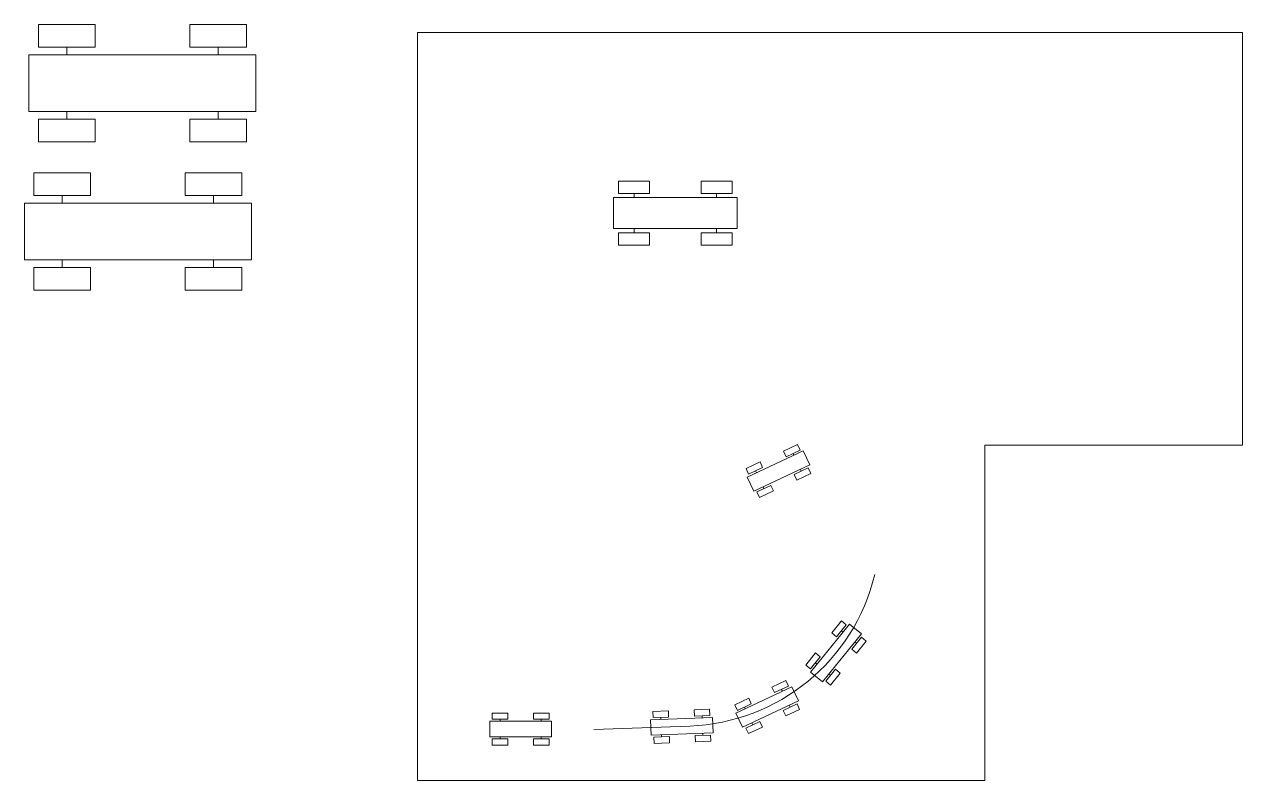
# Model space of a CAD drawing. Header units: inches. Extents: x 135 to 1316, y 85 to 818.
import ezdxf

# ---------------------------------------------------------------- set-up
doc = ezdxf.new("R2010")
doc.units = ezdxf.units.IN
doc.header["$MEASUREMENT"] = 0
for name, color, linetype, lineweight, true_color in [('Perimiter', 7, 'Continuous', 18, 0xd4e480), ('Robots', 7, 'Continuous', 18, 0xedd1a1), ('Trajectory', 7, 'Continuous', 18, 0xfe6377)]:
    doc.layers.add(name, color=color, linetype=linetype, lineweight=lineweight, true_color=true_color)

# ---------------------------------------------------------------- blocks, each defined once
blk = doc.blocks.new('Robot')
at = {"layer": 'Robots'}
for p, q in [((-73.4, 27.5), (-73.4, 34.9)), ((73.4, 27.5), (73.4, 34.9)), ((-73.4, -27.5), (-73.4, -34.9)), ((73.4, -27.5), (73.4, -34.9))]:
    blk.add_line(p, q, dxfattribs=at)
for points in [[(-100.9, 34.9), (-45.9, 34.9), (-45.9, 56.9), (-100.9, 56.9)], [(45.9, 34.9), (100.9, 34.9), (100.9, 56.9), (45.9, 56.9)], [(-110.1, -27.5), (110.1, -27.5), (110.1, 27.5), (-110.1, 27.5)], [(-100.9, -34.9), (-45.9, -34.9), (-45.9, -56.9), (-100.9, -56.9)], [(45.9, -34.9), (100.9, -34.9), (100.9, -56.9), (45.9, -56.9)]]:
    blk.add_lwpolyline(points, close=True, dxfattribs=at)
blk = doc.blocks.new('Small Bot')
at = {"layer": 'Robots'}
for p, q in [((-20, 7.5), (-20, 9.5)), ((20, 7.5), (20, 9.5)), ((-20, -7.5), (-20, -9.5)), ((20, -7.5), (20, -9.5))]:
    blk.add_line(p, q, dxfattribs=at)
for points in [[(-27.5, 9.5), (-12.5, 9.5), (-12.5, 15.5), (-27.5, 15.5)], [(12.5, 9.5), (27.5, 9.5), (27.5, 15.5), (12.5, 15.5)], [(-30, -7.5), (30, -7.5), (30, 7.5), (-30, 7.5)], [(-27.5, -9.5), (-12.5, -9.5), (-12.5, -15.5), (-27.5, -15.5)], [(12.5, -9.5), (27.5, -9.5), (27.5, -15.5), (12.5, -15.5)]]:
    blk.add_lwpolyline(points, close=True, dxfattribs=at)

msp = doc.modelspace()

# ---------------------------------------------------------------- linework, layer by layer
at = {"layer": 'Perimiter'}
for p, q in [((726.1, 650), (726.1, 654)), ((806.1, 650), (806.1, 654)), ((726.1, 620), (726.1, 616)), ((806.1, 620), (806.1, 616))]:
    msp.add_line(p, q, dxfattribs=at)
msp.add_lwpolyline([(1066.1, 85), (1066.1, 410), (1316.1, 410), (1316.1, 810), (516.1, 810), (516.1, 85)], close=True, dxfattribs=at)
at = {"layer": 'Robots'}
for p, q in [((881, 400.2), (880.2, 402.1)), ((844.8, 383.3), (843.9, 385.2)), ((887.4, 386.7), (888.2, 384.8)), ((851.1, 369.7), (852, 367.9))]:
    msp.add_line(p, q, dxfattribs=at)
for points in [[(711.1, 654), (741.1, 654), (741.1, 666), (711.1, 666)], [(791.1, 654), (821.1, 654), (821.1, 666), (791.1, 666)], [(706.1, 620), (826.1, 620), (826.1, 650), (706.1, 650)], [(711.1, 616), (741.1, 616), (741.1, 604), (711.1, 604)], [(791.1, 616), (821.1, 616), (821.1, 604), (791.1, 604)], [(842.1, 365.5), (896.4, 390.9), (890.1, 404.5), (835.7, 379.1)], [(873.4, 398.9), (887, 405.2), (884.4, 410.7), (870.9, 404.3)], [(837.1, 382), (850.7, 388.3), (848.2, 393.8), (834.6, 387.4)], [(881.4, 381.7), (895, 388), (897.5, 382.6), (884, 376.2)], [(845.2, 364.8), (858.8, 371.1), (861.3, 365.7), (847.7, 359.3)]]:
    msp.add_lwpolyline(points, close=True, dxfattribs=at)
at = {"layer": 'Trajectory'}
msp.add_lwpolyline([(687, 134.4), (780.1, 137.9, 0.335817), (959.4, 284.6, -0.787083)], format="xyb", dxfattribs=at)

# ---------------------------------------------------------------- block references
at = {"layer": 'Perimiter'}
for name, p in [('Robot', (249.4, 761)), ('Robot', (245, 617.1)), ('Small Bot', (616.1, 135))]:
    msp.add_blockref(name, p, dxfattribs=at)
for p, rotation in [((921.8, 208.6), 50.88945999980513), ((855.1, 156.3), 25.36755627515975), ((772.4, 137.6), 2.159601587631504)]:
    msp.add_blockref('Small Bot', p, dxfattribs=dict(at, rotation=rotation))

doc.saveas('drawing.dxf')
